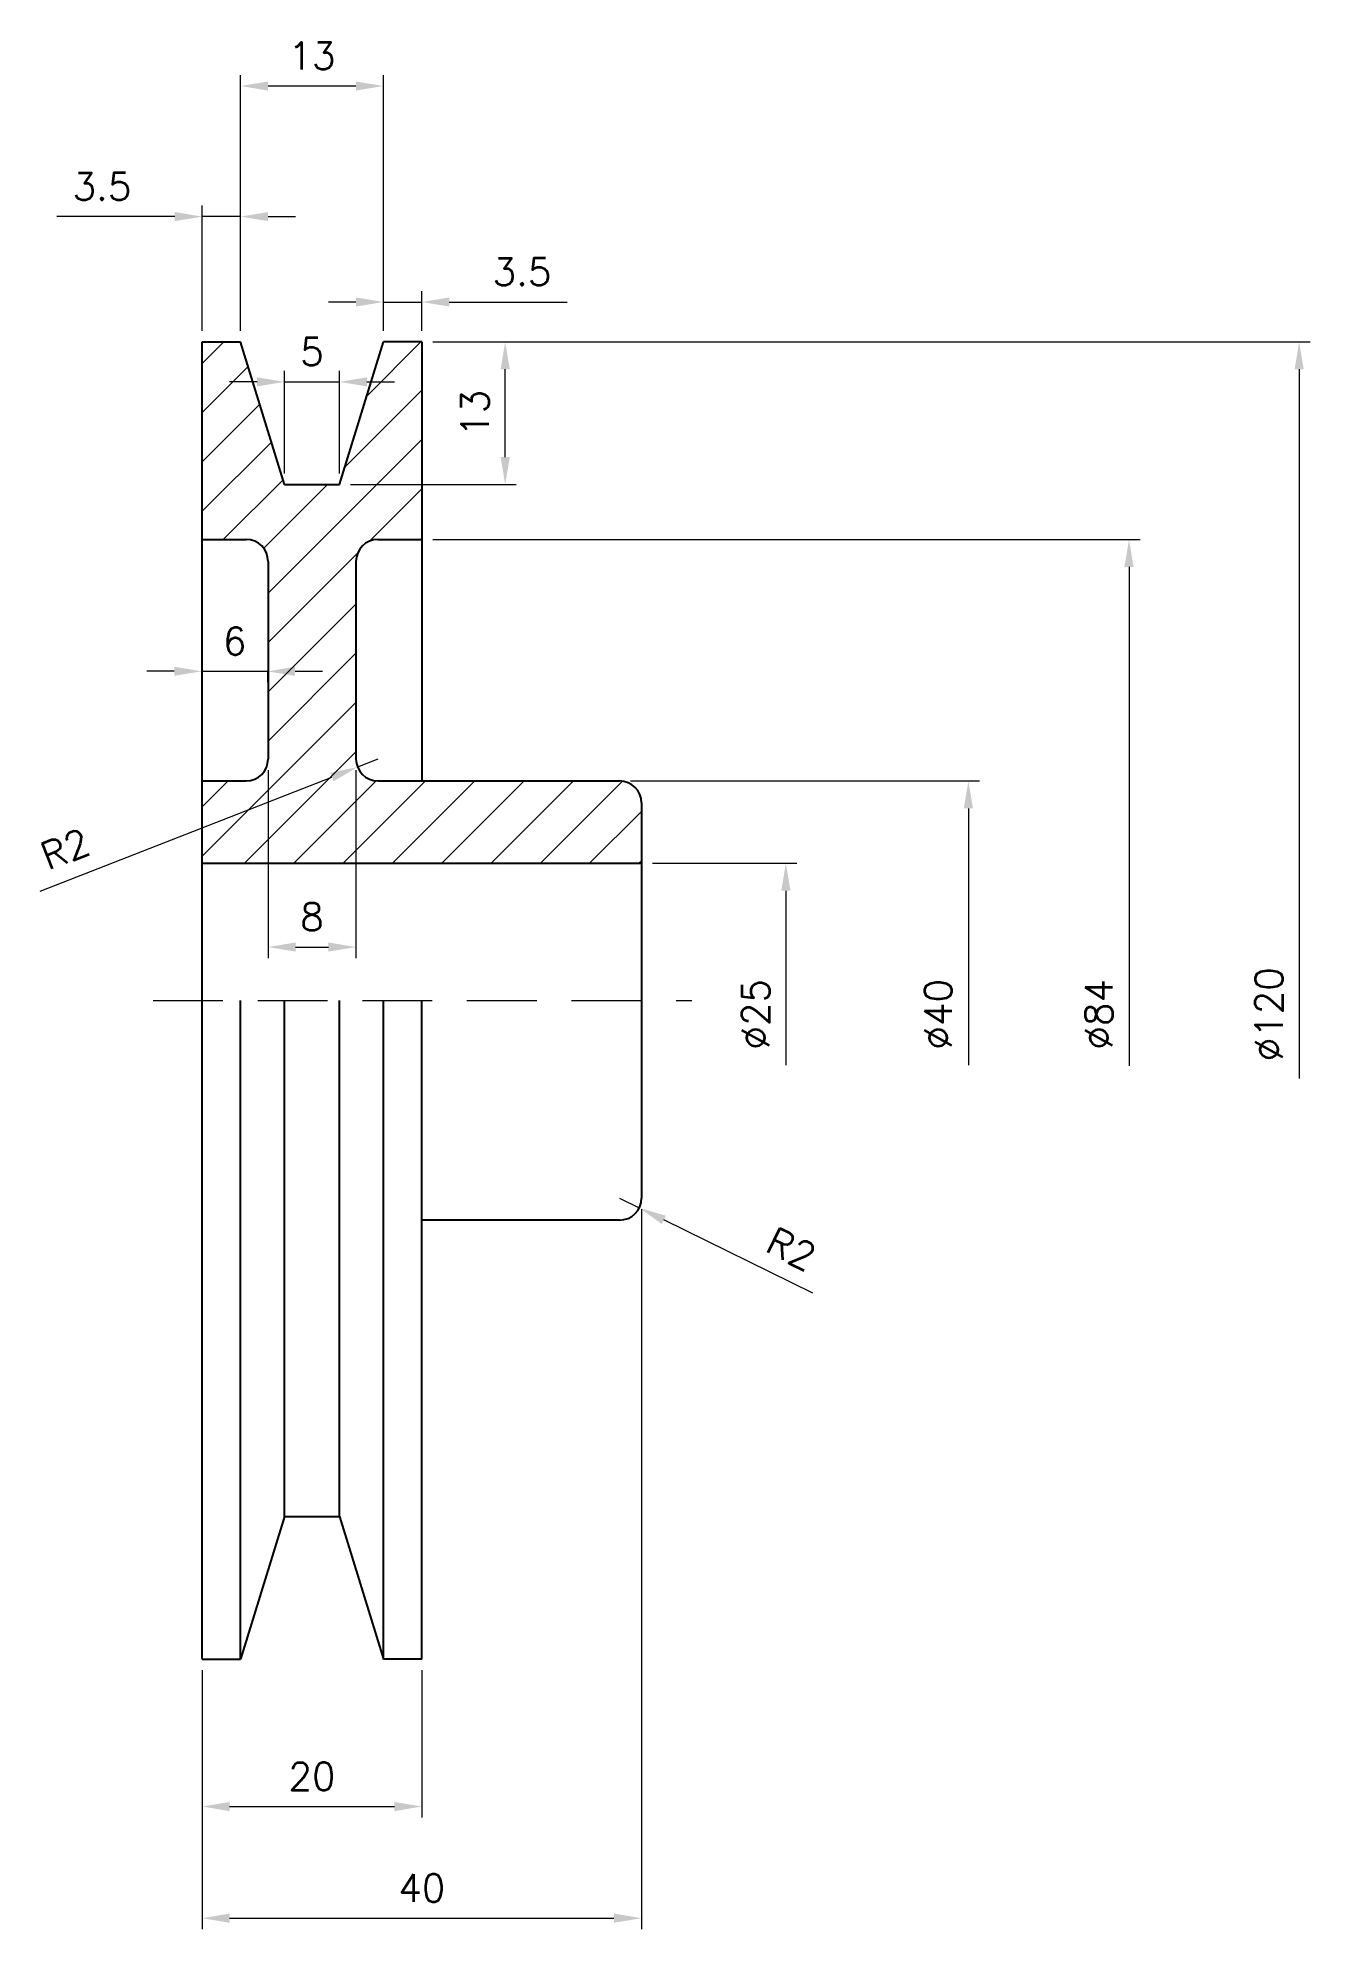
# Model space of a CAD drawing. Header units: millimetres. Extents: x 863 to 5568, y 1620 to 2407.
# Drawn here: x 862.6 to 978.4, y 1619.5 to 1791.8 of the extents above.
import ezdxf

# ---------------------------------------------------------------- set-up
doc = ezdxf.new("R2010")
doc.units = ezdxf.units.MM
doc.linetypes.add('DASHED2', pattern=[9.525, 6.35, -3.175])
for name, color, linetype, lineweight in [('CONTORNO 1', 3, 'Continuous', 25), ('COTA', 1, 'Continuous', 13), ('HACHURA', 1, 'Continuous', 13), ('TRACEJADA', 1, 'DASHED2', 13)]:
    doc.layers.add(name, color=color, linetype=linetype, lineweight=lineweight)
doc.styles.add('ROMANS', font='romans.shx')
doc.dimstyles.new('Padrão', dxfattribs={"dimtxt": 2.5, "dimasz": 2.5, "dimexe": 1, "dimexo": 1, "dimgap": 1.5, "dimtad": 1, "dimdsep": 46, "dimtxsty": 'ROMANS', "dimblk1": 'ARCHTICK', "dimblk2": 'OBLIQUE', "dimcen": 2.5, "dimclrd": 1, "dimclre": 1, "dimclrt": 2, "dimadec": 0, "dimazin": 2, "dimtfac": 1, "dimtmove": 0, "dimatfit": 3, "dimfxl": 0, "dimlwd": -1, "dimlwe": -1, "dimarcsym": 0})

# ---------------------------------------------------------------- blocks, each defined once
blk = doc.blocks.new('*D9')
at = {"layer": 'COTA', "color": 1}
for p, q in [((917.53, 1685.13), (917.53, 1619.54)), ((877.53, 1643.13), (877.53, 1619.54)), ((880.03, 1620.54), (915.03, 1620.54))]:
    blk.add_line(p, q, dxfattribs=at)
for points in [[(880.03, 1620.96), (880.03, 1620.12), (877.53, 1620.54)], [(915.03, 1620.96), (915.03, 1620.12), (917.53, 1620.54)]]:
    blk.add_solid(points, dxfattribs=at)
at = {"layer": 'Defpoints', "color": 0}
for p in [(917.53, 1686.13), (877.53, 1644.13), (917.53, 1620.54)]:
    blk.add_point(p, dxfattribs=at)
at = {"layer": 'COTA', "color": 2, "insert": (897.53, 1623.29), "char_height": 2.5, "attachment_point": 5, "style": 'ROMANS'}
blk.add_mtext('40', dxfattribs=at)
blk = doc.blocks.new('_ArchTick')
at = {"color": 0, "linetype": 'ByBlock', "const_width": 0.15}
blk.add_lwpolyline([(-0.5, -0.5), (0.5, 0.5)], dxfattribs=at)
blk = doc.blocks.new('_Oblique')
at = {"color": 0, "linetype": 'ByBlock', "lineweight": -2}
blk.add_line((-0.5, -0.5), (0.5, 0.5), dxfattribs=at)
blk = doc.blocks.new('*D10')
at = {"layer": 'COTA', "color": 1}
for p, q in [((877.53, 1643.13), (877.53, 1629.71)), ((897.53, 1643.13), (897.53, 1629.71)), ((880.03, 1630.71), (895.03, 1630.71))]:
    blk.add_line(p, q, dxfattribs=at)
for points in [[(880.03, 1631.12), (880.03, 1630.29), (877.53, 1630.71)], [(895.03, 1631.12), (895.03, 1630.29), (897.53, 1630.71)]]:
    blk.add_solid(points, dxfattribs=at)
at = {"layer": 'Defpoints', "color": 0}
for p in [(877.53, 1644.13), (897.53, 1644.13), (897.53, 1630.71)]:
    blk.add_point(p, dxfattribs=at)
at = {"layer": 'COTA', "color": 2, "insert": (887.53, 1633.46), "char_height": 2.5, "attachment_point": 5, "style": 'ROMANS'}
blk.add_mtext('20', dxfattribs=at)
blk = doc.blocks.new('*D11')
at = {"layer": 'COTA', "color": 1}
for p, q in [((874.99, 1734.12), (872.49, 1734.12)), ((877.49, 1734.16), (877.49, 1733.12)), ((877.49, 1734.12), (883.49, 1734.12)), ((883.49, 1734.16), (883.49, 1733.12)), ((885.99, 1734.12), (888.49, 1734.12))]:
    blk.add_line(p, q, dxfattribs=at)
for points in [[(874.99, 1734.54), (874.99, 1733.71), (877.49, 1734.12)], [(885.99, 1734.54), (885.99, 1733.71), (883.49, 1734.12)]]:
    blk.add_solid(points, dxfattribs=at)
at = {"layer": 'Defpoints', "color": 0}
for p in [(877.49, 1735.16), (883.49, 1735.16), (883.49, 1734.12)]:
    blk.add_point(p, dxfattribs=at)
at = {"layer": 'COTA', "color": 2, "insert": (880.49, 1736.87), "char_height": 2.5, "attachment_point": 5, "style": 'ROMANS'}
blk.add_mtext('6', dxfattribs=at)
blk = doc.blocks.new('*D12')
at = {"layer": 'COTA', "color": 1}
for p, q in [((883.53, 1725.13), (883.53, 1708)), ((891.53, 1725.13), (891.53, 1708)), ((886.03, 1709), (889.03, 1709))]:
    blk.add_line(p, q, dxfattribs=at)
for points in [[(886.03, 1709.42), (886.03, 1708.59), (883.53, 1709)], [(889.03, 1709.42), (889.03, 1708.59), (891.53, 1709)]]:
    blk.add_solid(points, dxfattribs=at)
at = {"layer": 'Defpoints', "color": 0}
for p in [(883.53, 1726.13), (891.53, 1726.13), (891.53, 1709)]:
    blk.add_point(p, dxfattribs=at)
at = {"layer": 'COTA', "color": 2, "insert": (887.53, 1711.75), "char_height": 2.5, "attachment_point": 5, "style": 'ROMANS'}
blk.add_mtext('8', dxfattribs=at)
blk = doc.blocks.new('*D13')
at = {"layer": 'COTA', "color": 1}
for p, q in [((877.53, 1765.13), (877.53, 1776.54)), ((881.03, 1765.13), (881.03, 1776.54)), ((875.03, 1775.54), (864.3, 1775.54)), ((881.03, 1775.54), (877.53, 1775.54)), ((883.53, 1775.54), (886.03, 1775.54))]:
    blk.add_line(p, q, dxfattribs=at)
for points in [[(875.03, 1775.96), (875.03, 1775.13), (877.53, 1775.54)], [(883.53, 1775.96), (883.53, 1775.13), (881.03, 1775.54)]]:
    blk.add_solid(points, dxfattribs=at)
at = {"layer": 'Defpoints', "color": 0}
for p in [(881.03, 1775.54), (877.53, 1764.13), (881.03, 1764.13)]:
    blk.add_point(p, dxfattribs=at)
at = {"layer": 'COTA', "color": 2, "insert": (868.41, 1778.29), "char_height": 2.5, "attachment_point": 5, "style": 'ROMANS'}
blk.add_mtext('3.5', dxfattribs=at)
blk = doc.blocks.new('*D14')
at = {"layer": 'COTA', "color": 1}
for p, q in [((881.03, 1765.13), (881.03, 1788.44)), ((894.03, 1765.13), (894.03, 1788.44)), ((883.53, 1787.44), (891.53, 1787.44))]:
    blk.add_line(p, q, dxfattribs=at)
for points in [[(883.53, 1787.85), (883.53, 1787.02), (881.03, 1787.44)], [(891.53, 1787.85), (891.53, 1787.02), (894.03, 1787.44)]]:
    blk.add_solid(points, dxfattribs=at)
at = {"layer": 'Defpoints', "color": 0}
for p in [(894.03, 1787.44), (881.03, 1764.13), (894.03, 1764.13)]:
    blk.add_point(p, dxfattribs=at)
at = {"layer": 'COTA', "color": 2, "insert": (887.53, 1790.19), "char_height": 2.5, "attachment_point": 5, "style": 'ROMANS'}
blk.add_mtext('13', dxfattribs=at)
blk = doc.blocks.new('*D15')
at = {"layer": 'COTA', "color": 1}
for p, q in [((898.53, 1764.13), (906.12, 1764.13)), ((905.12, 1753.63), (905.12, 1761.63)), ((891.03, 1751.13), (906.12, 1751.13))]:
    blk.add_line(p, q, dxfattribs=at)
for points in [[(904.71, 1761.63), (905.54, 1761.63), (905.12, 1764.13)], [(904.71, 1753.63), (905.54, 1753.63), (905.12, 1751.13)]]:
    blk.add_solid(points, dxfattribs=at)
at = {"layer": 'Defpoints', "color": 0}
for p in [(897.53, 1764.13), (905.12, 1764.13), (890.03, 1751.13)]:
    blk.add_point(p, dxfattribs=at)
at = {"layer": 'COTA', "color": 2, "insert": (902.37, 1757.63), "char_height": 2.5, "attachment_point": 5, "rotation": 90, "style": 'ROMANS'}
blk.add_mtext('13', dxfattribs=at)
blk = doc.blocks.new('*D16')
at = {"layer": 'COTA', "color": 1}
for p, q in [((885.03, 1752.13), (885.03, 1761.49)), ((890.03, 1752.13), (890.03, 1761.49)), ((882.53, 1760.49), (880.03, 1760.49)), ((885.03, 1760.49), (890.03, 1760.49)), ((892.53, 1760.49), (895.03, 1760.49))]:
    blk.add_line(p, q, dxfattribs=at)
for points in [[(882.53, 1760.9), (882.53, 1760.07), (885.03, 1760.49)], [(892.53, 1760.9), (892.53, 1760.07), (890.03, 1760.49)]]:
    blk.add_solid(points, dxfattribs=at)
at = {"layer": 'Defpoints', "color": 0}
for p in [(890.03, 1760.49), (885.03, 1751.13), (890.03, 1751.13)]:
    blk.add_point(p, dxfattribs=at)
at = {"layer": 'COTA', "color": 2, "insert": (887.53, 1763.24), "char_height": 2.5, "attachment_point": 5, "style": 'ROMANS'}
blk.add_mtext('5', dxfattribs=at)
blk = doc.blocks.new('*D17')
at = {"layer": 'COTA', "color": 1}
for p, q in [((891.53, 1767.76), (889.03, 1767.76)), ((894.03, 1765.13), (894.03, 1768.76)), ((894.03, 1767.76), (897.53, 1767.76)), ((897.53, 1765.13), (897.53, 1768.76)), ((900.03, 1767.76), (910.77, 1767.76))]:
    blk.add_line(p, q, dxfattribs=at)
for points in [[(891.53, 1768.18), (891.53, 1767.35), (894.03, 1767.76)], [(900.03, 1768.18), (900.03, 1767.35), (897.53, 1767.76)]]:
    blk.add_solid(points, dxfattribs=at)
at = {"layer": 'Defpoints', "color": 0}
for p in [(897.53, 1767.76), (894.03, 1764.13), (897.53, 1764.13)]:
    blk.add_point(p, dxfattribs=at)
at = {"layer": 'COTA', "color": 2, "insert": (906.65, 1770.51), "char_height": 2.5, "attachment_point": 5, "style": 'ROMANS'}
blk.add_mtext('3.5', dxfattribs=at)
blk = doc.blocks.new('*D18')
at = {"layer": 'COTA', "color": 1}
for p, q in [((893.53, 1726.13), (891.67, 1725.4)), ((862.78, 1714.09), (889.34, 1724.49))]:
    blk.add_line(p, q, dxfattribs=at)
blk.add_solid([(889.19, 1724.88), (889.5, 1724.1), (891.67, 1725.4)], dxfattribs=at)
at = {"layer": 'Defpoints', "color": 0}
for p in [(891.67, 1725.4), (893.53, 1726.13)]:
    blk.add_point(p, dxfattribs=at)
at = {"layer": 'COTA', "color": 2, "insert": (865.05, 1717.93), "char_height": 2.5, "attachment_point": 5, "rotation": 21.3868, "style": 'ROMANS'}
blk.add_mtext('R2', dxfattribs=at)
blk = doc.blocks.new('*D19')
at = {"layer": 'COTA', "color": 1}
for p, q in [((915.53, 1686.13), (917.33, 1685.25)), ((933.13, 1677.47), (919.57, 1684.14))]:
    blk.add_line(p, q, dxfattribs=at)
blk.add_solid([(919.76, 1684.52), (919.39, 1683.77), (917.33, 1685.25)], dxfattribs=at)
at = {"layer": 'Defpoints', "color": 0}
for p in [(915.53, 1686.13), (917.33, 1685.25)]:
    blk.add_point(p, dxfattribs=at)
at = {"layer": 'COTA', "color": 2, "insert": (931.18, 1681.5), "char_height": 2.5, "attachment_point": 5, "rotation": 333.8019, "style": 'ROMANS'}
blk.add_mtext('R2', dxfattribs=at)
blk = doc.blocks.new('*D20')
at = {"layer": 'COTA', "color": 1}
for p, q in [((898.53, 1764.13), (978.42, 1764.13)), ((977.42, 1761.63), (977.42, 1697.04))]:
    blk.add_line(p, q, dxfattribs=at)
blk.add_solid([(977.01, 1761.63), (977.84, 1761.63), (977.42, 1764.13)], dxfattribs=at)
at = {"layer": 'Defpoints', "color": 0}
for p in [(897.53, 1764.13), (897.53, 1644.13), (977.42, 1644.13)]:
    blk.add_point(p, dxfattribs=at)
at = {"layer": 'COTA', "color": 2, "insert": (974.67, 1702.88), "char_height": 2.5, "attachment_point": 5, "rotation": 90, "style": 'ROMANS'}
blk.add_mtext('%%C120', dxfattribs=at)
blk = doc.blocks.new('_None')
blk = doc.blocks.new('*D22')
at = {"layer": 'COTA', "color": 1}
for p, q in [((918.53, 1716.63), (931.68, 1716.63)), ((930.68, 1714.13), (930.68, 1698.23))]:
    blk.add_line(p, q, dxfattribs=at)
blk.add_solid([(930.26, 1714.13), (931.1, 1714.13), (930.68, 1716.63)], dxfattribs=at)
at = {"layer": 'Defpoints', "color": 0}
for p in [(917.53, 1716.63), (917.53, 1691.63), (930.68, 1691.63)]:
    blk.add_point(p, dxfattribs=at)
at = {"layer": 'COTA', "color": 2, "insert": (927.93, 1702.88), "char_height": 2.5, "attachment_point": 5, "rotation": 90, "style": 'ROMANS'}
blk.add_mtext('%%C25', dxfattribs=at)
blk = doc.blocks.new('*D23')
at = {"layer": 'COTA', "color": 1}
for p, q in [((898.53, 1746.13), (962.93, 1746.13)), ((961.93, 1743.63), (961.93, 1698.17))]:
    blk.add_line(p, q, dxfattribs=at)
blk.add_solid([(961.51, 1743.63), (962.34, 1743.63), (961.93, 1746.13)], dxfattribs=at)
at = {"layer": 'Defpoints', "color": 0}
for p in [(897.53, 1746.13), (897.53, 1662.13), (961.93, 1662.13)]:
    blk.add_point(p, dxfattribs=at)
at = {"layer": 'COTA', "color": 2, "insert": (959.18, 1702.88), "char_height": 2.5, "attachment_point": 5, "rotation": 90, "style": 'ROMANS'}
blk.add_mtext('%%C84', dxfattribs=at)
blk = doc.blocks.new('*D24')
at = {"layer": 'COTA', "color": 1}
for p, q in [((916.53, 1724.13), (948.3, 1724.13)), ((947.3, 1721.63), (947.3, 1698.23))]:
    blk.add_line(p, q, dxfattribs=at)
blk.add_solid([(946.88, 1721.63), (947.72, 1721.63), (947.3, 1724.13)], dxfattribs=at)
at = {"layer": 'Defpoints', "color": 0}
for p in [(915.53, 1724.13), (915.53, 1684.13), (947.3, 1684.13)]:
    blk.add_point(p, dxfattribs=at)
at = {"layer": 'COTA', "color": 2, "insert": (944.55, 1702.88), "char_height": 2.5, "attachment_point": 5, "rotation": 90, "style": 'ROMANS'}
blk.add_mtext('%%C40', dxfattribs=at)

msp = doc.modelspace()

# ---------------------------------------------------------------- hatches: boundary and pattern name
at = {"layer": 'HACHURA'}
h = msp.add_hatch(dxfattribs=at)
h.set_pattern_fill('ANSI31', color=256)
h.set_pattern_definition([(45, (85.2277, 0), (-2.245064, 2.245064), [])])
h.paths.add_polyline_path([(891.534, 1744.131, -0.4142136), (893.534, 1746.131), (897.534, 1746.131), (897.534, 1764.131), (894.034, 1764.131), (890.034, 1751.131), (885.034, 1751.131), (881.034, 1764.131), (877.534, 1764.131), (877.534, 1746.131), (881.534, 1746.131, -0.4142136), (883.534, 1744.131), (883.534, 1726.131, -0.4142136), (881.534, 1724.131), (877.534, 1724.131), (877.534, 1716.631), (917.534, 1716.631), (917.534, 1722.131, 0.4142136), (915.534, 1724.131), (893.534, 1724.131, -0.4142136), (891.534, 1726.131)])

# ---------------------------------------------------------------- linework, layer by layer
at = {"layer": 'CONTORNO 1'}
for p, q in [((877.534, 1644.131), (877.534, 1764.131)), ((877.534, 1764.131), (881.034, 1764.131)), ((885.034, 1751.131), (881.034, 1764.131)), ((890.034, 1751.131), (894.034, 1764.131)), ((897.534, 1764.131), (894.034, 1764.131)), ((897.534, 1764.131), (897.534, 1724.131)), ((885.034, 1751.131), (890.034, 1751.131)), ((877.534, 1746.131), (881.534, 1746.131)), ((893.534, 1746.131), (897.534, 1746.131)), ((883.534, 1744.131), (883.534, 1726.131)), ((891.534, 1744.131), (891.534, 1726.131)), ((877.534, 1724.131), (881.534, 1724.131)), ((893.534, 1724.131), (915.534, 1724.131)), ((917.534, 1722.131), (917.534, 1686.131)), ((877.534, 1716.631), (917.534, 1716.631)), ((881.034, 1644.131), (881.034, 1704.131)), ((885.034, 1657.131), (885.034, 1704.131)), ((890.034, 1657.131), (890.034, 1704.131)), ((894.034, 1644.131), (894.034, 1704.131)), ((897.534, 1644.131), (897.534, 1704.131)), ((915.534, 1684.131), (897.534, 1684.131)), ((885.034, 1657.131), (881.034, 1644.131)), ((885.034, 1657.131), (890.034, 1657.131)), ((890.034, 1657.131), (894.034, 1644.131)), ((877.534, 1644.131), (881.034, 1644.131)), ((897.534, 1644.131), (894.034, 1644.131))]:
    msp.add_line(p, q, dxfattribs=at)
for centre, start, end in [((881.534, 1744.131), 360, 90), ((893.534, 1744.131), 90, 180), ((881.534, 1726.131), 270, 360), ((893.534, 1726.131), 180, 270), ((915.534, 1722.131), 0, 90), ((915.534, 1686.131), 270, 0)]:
    msp.add_arc(centre, 2, start, end, dxfattribs=at)
at = {"layer": 'TRACEJADA'}
msp.add_line((873.065, 1704.131), (922.122, 1704.131), dxfattribs=at)

# ---------------------------------------------------------------- dimensions: what is measured, and where the dimension line sits
at = {"layer": 'COTA'}
for base, p1, p2, picture, middle in [((894.034, 1787.437), (881.034, 1764.131), (894.034, 1764.131), '*D14', (887.534, 1787.437)), ((881.034, 1775.544), (877.534, 1764.131), (881.034, 1764.131), '*D13', (868.415, 1775.544)), ((897.534, 1767.763), (894.034, 1764.131), (897.534, 1764.131), '*D17', (906.653, 1767.763))]:
    dim = msp.add_linear_dim(base=base, p1=p1, p2=p2, dimstyle='Padrão', dxfattribs=at)
    dim.commit()
    dim.dimension.update_dxf_attribs({"geometry": picture, "text_midpoint": middle, "dimtype": 160})
for base, p1, p2, picture, middle in [((890.034, 1760.487), (885.034, 1751.131), (890.034, 1751.131), '*D16', (887.534, 1763.237)), ((883.489, 1734.122), (877.489, 1735.156), (883.489, 1735.156), '*D11', (880.489, 1736.872)), ((891.534, 1709.002), (883.534, 1726.131), (891.534, 1726.131), '*D12', (887.534, 1711.752)), ((917.534, 1620.539), (877.534, 1644.131), (917.534, 1686.131), '*D9', (897.534, 1623.289)), ((897.534, 1630.706), (877.534, 1644.131), (897.534, 1644.131), '*D10', (887.534, 1633.456))]:
    dim = msp.add_linear_dim(base=base, p1=p1, p2=p2, dimstyle='Padrão', dxfattribs=at)
    dim.commit()
    dim.dimension.update_dxf_attribs({"geometry": picture, "text_midpoint": middle})
dim = msp.add_linear_dim(base=(905.124, 1764.131), p1=(890.034, 1751.131), p2=(897.534, 1764.131), angle=90, dimstyle='Padrão', dxfattribs=at)
dim.commit()
dim.dimension.update_dxf_attribs({"geometry": '*D15', "text_midpoint": (902.374, 1757.631)})
for base, p1, p2, picture, middle in [((977.423, 1644.131), (897.534, 1764.131), (897.534, 1644.131), '*D20', (974.673, 1702.881)), ((961.928, 1662.131), (897.534, 1746.131), (897.534, 1662.131), '*D23', (959.178, 1702.881)), ((947.301, 1684.131), (915.534, 1724.131), (915.534, 1684.131), '*D24', (944.551, 1702.881)), ((930.68, 1691.631), (917.534, 1716.631), (917.534, 1691.631), '*D22', (927.93, 1702.881))]:
    dim = msp.add_linear_dim(base=base, p1=p1, p2=p2, angle=90, text='%%C<>', dimstyle='Padrão', override={"dimblk2": 'None', "dimsah": 1, "dimse2": 1, "dimsd2": 1}, dxfattribs=at)
    dim.commit()
    dim.dimension.update_dxf_attribs({"geometry": picture, "text_midpoint": middle})
for center, mpoint, picture, middle in [((893.534, 1726.131), (891.671, 1725.402), '*D18', (866.057, 1715.37)), ((915.534, 1686.131), (917.328, 1685.248), '*D19', (929.968, 1679.029))]:
    dim = msp.add_radius_dim(center=center, mpoint=mpoint, dimstyle='Padrão', dxfattribs=at)
    dim.commit()
    dim.dimension.update_dxf_attribs({"geometry": picture, "text_midpoint": middle, "dimtype": 164})

doc.saveas('drawing.dxf')
